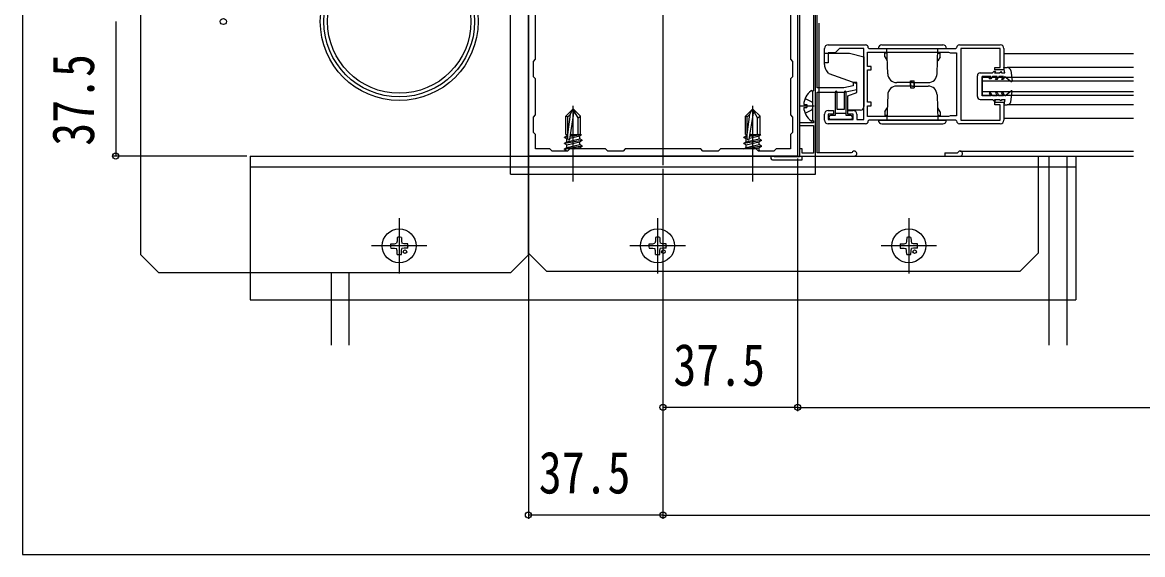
# Model space of a CAD drawing. Units: millimetres, scale not verified. Extents: x -700 to 700, y -1043 to 1037.
# Drawn here: x -700 to -387.9, y -1043.2 to -895 of the extents above; entities that cross this region are included whole.
import ezdxf
from ezdxf.enums import TextEntityAlignment as Align

# ---------------------------------------------------------------- set-up
doc = ezdxf.new("R2010")
doc.units = ezdxf.units.MM
doc.header["$LTSCALE"] = 6
for name, color, linetype in [('0-2_YKK_11', 7, 'Continuous'), ('0-3_YKK_12', 2, 'Continuous'), ('0-4_YKK_13', 4, 'Continuous'), ('0-5_YKK_D', 6, 'Continuous'), ('0-6_YKK_ZWAK', 7, 'Continuous')]:
    doc.layers.add(name, color=color, linetype=linetype)
doc.styles.add('ＭＳ ゴシック', font='')
doc.styles.get('ＭＳ ゴシック').set_extended_font_data('MS Gothic')

msp = doc.modelspace()

# ---------------------------------------------------------------- linework, layer by layer
at = {"layer": '0-2_YKK_11'}
for p, q in [((-475.5, -901.2), (-465.1, -901.2)), ((-464.3, -902), (-464.1, -902.2)), ((-438.9, -901.2), (-427.5, -901.2)), ((-476.5, -922.2), (-476.5, -920.5)), ((-465.1, -923.2), (-475.5, -923.2)), ((-427.5, -923.2), (-438.9, -923.2))]:
    msp.add_line(p, q, dxfattribs=at)
for points in [[(-559.001, -857.201), (-484.001, -857.201), (-484.001, -932.201), (-559.001, -932.201)], [(-464.5, -903.2), (-441.9, -903.2), (-441.66, -903.32), (-441.5, -903.4), (-439.7, -903.4), (-439.7, -921), (-441.5, -921), (-441.66, -921.08), (-441.9, -921.2), (-464.5, -921.2), (-464.5, -918.2), (-463.5, -918.2), (-463.5, -917.2), (-464.5, -917.2), (-464.5, -908.2), (-463.5, -908.2), (-463.5, -907.2), (-464.5, -907.2)]]:
    msp.add_lwpolyline(points, close=True, dxfattribs=at)
for points in [[(-478.501, -913.201), (-478.501, -863.101)], [(-479.601, -883.201), (-479.601, -914.001), (-479.801, -914.201), (-479.801, -922.201), (-479.601, -922.401), (-479.601, -922.901), (-483.501, -922.901), (-483.501, -923.701), (-479.601, -923.701), (-479.601, -931.401), (-482.701, -931.401), (-482.701, -930.201), (-483.501, -930.201), (-483.501, -932.401), (-490.472, -932.401), (-490.671, -932.326)], [(-547.501, -930.201), (-548.101, -930.801), (-552.401, -930.801), (-553.001, -930.201), (-557.001, -930.201), (-557.001, -926.201), (-557.601, -925.601), (-557.601, -921.301), (-557.001, -920.701), (-557.001, -910.701), (-557.601, -910.101), (-557.601, -905.801), (-557.001, -905.201), (-557.001, -884.201)], [(-486.001, -884.201), (-486.001, -905.201), (-485.401, -905.801), (-485.401, -910.101), (-486.001, -910.701), (-486.001, -920.701), (-485.401, -921.301), (-485.401, -925.601), (-486.001, -926.201), (-486.001, -930.201), (-490.001, -930.201), (-490.601, -930.801), (-494.901, -930.801), (-495.501, -930.201), (-505.501, -930.201), (-506.101, -930.801), (-510.401, -930.801), (-511.001, -930.201), (-532.001, -930.201), (-532.601, -930.801), (-536.901, -930.801), (-537.501, -930.201), (-547.501, -930.201)], [(-464.1, -902.2), (-439.9, -902.2), (-439.7, -902)], [(-467.5, -920.5), (-467.5, -922), (-465.5, -922), (-465.5, -902.2), (-472.3, -902.2), (-473.5, -903.4), (-475.5, -903.4), (-475.5, -906.2), (-476.5, -906.2), (-476.5, -902.2)], [(-426.5, -902.2), (-426.5, -908.2), (-429, -908.2), (-429, -907.5), (-427.5, -907.5), (-427.5, -902.2), (-438.5, -902.2), (-438.5, -922.2), (-427.5, -922.2), (-427.5, -917.9), (-429, -917.9), (-429, -917.2), (-426.5, -917.2), (-426.5, -922.2)], [(-468.807, -931.151), (-469.067, -931.301), (-478.501, -931.301), (-478.501, -914.401), (-471.001, -914.401), (-467.501, -913.601), (-467.501, -911.701), (-468.501, -911.701), (-468.501, -912.599), (-471.137, -913.201), (-478.501, -913.201)], [(-475.5, -919.5), (-474, -919.5), (-474, -920.5), (-475.5, -920.5), (-475.5, -922), (-468.5, -922), (-468.5, -920.5), (-470, -920.5), (-470, -919.5), (-468.5, -919.5)], [(-439.7, -922.4), (-439.9, -922.2), (-464.1, -922.2), (-464.3, -922.4)], [(-491.001, -933.201), (-482.701, -933.201), (-482.701, -932.201), (-468.201, -932.201)]]:
    msp.add_lwpolyline(points, dxfattribs=at)
for centre, radius, start, end in [((-475.5, -902.2), 1, 90.00004, 180.00002), ((-465.1, -902), 0.8, 359.99994, 89.99992), ((-438.9, -902), 0.8, 89.99919, 179.99917), ((-427.5, -902.2), 1, 0.00047, 90.00045), ((-475.5, -920.5), 1, 90.00001, 179.99999), ((-468.5, -920.5), 1, 0.00041, 90.00039), ((-475.5, -922.2), 1, 179.99998, 269.99996), ((-465.1, -922.4), 0.8, 270.00065, 0.00064), ((-438.9, -922.4), 0.8, 180.00044, 270.00042), ((-427.5, -922.2), 1, 270.00047, 0.00045), ((-491.001, -932.701), 0.5, 48.59037, 270), ((-468.201, -931.501), 0.7, 270.00001, 150)]:
    msp.add_arc(centre, radius, start, end, dxfattribs=at)
at = {"layer": '0-3_YKK_12'}
for p, q in [((-521.501, -296.7), (-521.501, -934.701)), ((-564.002, -937.201), (-564.002, -852.201)), ((-479.002, -937.201), (-479.002, -852.201)), ((-483.501, -857.702), (-483.501, -932.201)), ((-478.001, -913.201), (-478.001, -895.201)), ((-390.357, -903.7), (-426.5, -903.7)), ((-390.357, -907.5), (-425.576, -907.5)), ((-432.5, -911.2), (-390.357, -911.2)), ((-478.001, -931.301), (-478.001, -913.201)), ((-432.5, -914.2), (-390.357, -914.2)), ((-432.5, -915.2), (-390.357, -915.2)), ((-390.357, -917.9), (-425.576, -917.9)), ((-390.357, -921.7), (-426.5, -921.7)), ((-636.501, -932.201), (-417.001, -932.201)), ((-636.501, -932.201), (-636.501, -972.201)), ((-478.001, -932.201), (-390.357, -932.201)), ((-443.001, -931.301), (-439.567, -931.301)), ((-443.001, -931.301), (-443.001, -932.201)), ((-438.701, -930.801), (-390.357, -930.801)), ((-414.001, -932.201), (-414.001, -984.873)), ((-409.001, -932.201), (-409.001, -984.873)), ((-406.501, -932.201), (-406.501, -972.201)), ((-636.501, -935.201), (-406.501, -935.201)), ((-564.002, -937.201), (-479.002, -937.201)), ((-595.001, -949.466), (-595.001, -964.936)), ((-595.001, -951.466), (-595.001, -962.936)), ((-523.001, -949.466), (-523.001, -964.936)), ((-523.001, -951.466), (-523.001, -962.936)), ((-453.001, -949.466), (-453.001, -964.936)), ((-453.001, -951.466), (-453.001, -962.936)), ((-587.266, -957.201), (-602.736, -957.201)), ((-589.266, -957.201), (-600.736, -957.201)), ((-515.266, -957.201), (-530.736, -957.201)), ((-517.266, -957.201), (-528.736, -957.201)), ((-445.266, -957.201), (-460.736, -957.201)), ((-447.266, -957.201), (-458.736, -957.201)), ((-614.001, -964.701), (-614.001, -984.873)), ((-609.001, -964.701), (-609.001, -984.873)), ((-636.501, -972.201), (-406.501, -972.201))]:
    msp.add_line(p, q, dxfattribs=at)
msp.add_lwpolyline([(-432.5, -915.2), (-432.5, -910.2), (-390.357, -910.2)], dxfattribs=at)
for centre, radius, end in [((-439.567, -931.001), 0.3, 330), ((-438.701, -931.501), 0.7, 150)]:
    msp.add_arc(centre, radius, 270, end, dxfattribs=at)
at = {"layer": '0-4_YKK_13'}
for p, q in [((-667.001, -959.701), (-667.001, -829.701)), ((-559.001, -959.701), (-559.001, -829.701)), ((-460.5, -901.2), (-443.5, -901.2)), ((-476.5, -906.639), (-476.5, -903.5)), ((-465.5, -904.572), (-465.5, -918.4)), ((-461.5, -902.2), (-442.5, -902.2)), ((-459.118, -903.5), (-459.7, -903.5)), ((-459.7, -904.499), (-459.7, -903.5)), ((-459.7, -904.499), (-459.05, -905.625)), ((-458.881, -909.287), (-459.129, -902.2)), ((-445.119, -909.287), (-444.872, -902.2)), ((-444.3, -904.499), (-444.95, -905.625)), ((-444.882, -903.5), (-444.3, -903.5)), ((-444.3, -904.499), (-444.3, -903.5)), ((-475.3, -909.161), (-475.799, -908.568)), ((-475.3, -909.161), (-467.5, -912)), ((-452.5, -911.2), (-451.5, -911.2)), ((-452.5, -912.7), (-452.5, -911.2)), ((-451.5, -912.7), (-451.5, -911.2)), ((-433.907, -915.599), (-433.901, -909.799)), ((-433.101, -909), (-429.7, -909)), ((-432.607, -915.4), (-432.601, -910)), ((-430.162, -910), (-432.601, -910)), ((-430.566, -910.701), (-430.162, -910)), ((-430.105, -910.701), (-430.566, -910.701)), ((-429.7, -910), (-430.105, -910.701)), ((-429.7, -909), (-429.2, -908.5)), ((-428.362, -910), (-429.7, -910)), ((-429.2, -908.5), (-428.834, -908.5)), ((-428.834, -908.5), (-429.123, -909)), ((-429.123, -909), (-427.7, -909)), ((-428.882, -910.9), (-428.362, -910)), ((-428.42, -910.9), (-428.882, -910.9)), ((-428.42, -910.9), (-427.9, -910)), ((-426.662, -910), (-427.9, -910)), ((-427.7, -909), (-427.401, -908.701)), ((-427.2, -909), (-426.2, -909)), ((-426.662, -910), (-427.182, -910.9)), ((-426.72, -910.9), (-427.182, -910.9)), ((-426.2, -910), (-426.72, -910.9)), ((-426.2, -910), (-424.443, -911.369)), ((-424.584, -908.368), (-424.201, -911.233)), ((-479.801, -914.226), (-479.801, -922.177)), ((-473.501, -914.372), (-473.501, -920.9)), ((-473.001, -919.2), (-473.001, -914.35)), ((-471.001, -914.334), (-471.001, -919.2)), ((-470.501, -920.9), (-470.501, -914.35)), ((-452, -911.7), (-456.383, -911.7)), ((-452, -912.7), (-456.383, -912.7)), ((-452.5, -911.7), (-452.5, -913.2)), ((-452.5, -913.2), (-451.5, -913.2)), ((-452, -911.7), (-447.618, -911.7)), ((-452, -912.7), (-447.618, -912.7)), ((-451.5, -911.7), (-451.5, -913.2)), ((-428.882, -914.5), (-428.362, -915.4)), ((-428.42, -914.5), (-428.882, -914.5)), ((-428.42, -914.5), (-427.9, -915.4)), ((-426.72, -914.5), (-427.182, -914.5)), ((-426.662, -915.4), (-427.182, -914.5)), ((-426.2, -915.4), (-426.72, -914.5)), ((-426.2, -915.4), (-424.443, -914.032)), ((-424.584, -917.033), (-424.201, -914.167)), ((-470, -919.4), (-470, -915.41)), ((-458.881, -915.113), (-459.129, -922.2)), ((-445.119, -915.113), (-444.872, -922.2)), ((-433.107, -916.4), (-429.7, -916.4)), ((-430.162, -915.4), (-432.607, -915.4)), ((-430.566, -914.7), (-430.162, -915.4)), ((-430.105, -914.7), (-430.566, -914.7)), ((-429.7, -915.4), (-430.105, -914.7)), ((-428.362, -915.4), (-429.7, -915.4)), ((-429.7, -916.4), (-429.2, -916.9)), ((-429.2, -916.9), (-428.834, -916.9)), ((-428.834, -916.9), (-429.123, -916.4)), ((-429.123, -916.4), (-427.7, -916.4)), ((-426.662, -915.4), (-427.9, -915.4)), ((-427.7, -916.4), (-427.401, -916.7)), ((-427.2, -916.4), (-426.2, -916.4)), ((-546.676, -919.201), (-548.551, -921.076)), ((-548.051, -926.201), (-547.295, -920.527)), ((-547.466, -927.454), (-546.212, -919.703)), ((-547.295, -920.527), (-546.676, -919.201)), ((-546.326, -919.201), (-546.676, -919.201)), ((-546.501, -939.301), (-546.501, -918.2)), ((-545.151, -921.54), (-546.501, -919.201)), ((-546.326, -919.201), (-544.451, -921.076)), ((-496.676, -919.201), (-498.551, -921.076)), ((-498.051, -926.201), (-497.295, -920.527)), ((-497.466, -927.454), (-496.212, -919.703)), ((-497.295, -920.527), (-496.676, -919.201)), ((-496.326, -919.201), (-496.676, -919.201)), ((-496.501, -939.301), (-496.501, -918.2)), ((-495.151, -921.54), (-496.501, -919.201)), ((-496.326, -919.201), (-494.451, -921.076)), ((-483.301, -918.201), (-479.401, -918.201)), ((-482.284, -918.626), (-481.401, -918.626)), ((-481.878, -920.276), (-480.013, -919.346)), ((-480.013, -919.346), (-479.801, -918.948)), ((-473.501, -920.2), (-470.501, -920.2)), ((-471.001, -919.2), (-473.001, -919.2)), ((-466.5, -919.4), (-470, -919.4)), ((-459.7, -919.902), (-459.05, -918.776)), ((-459.7, -919.902), (-459.7, -920.9)), ((-444.3, -919.902), (-444.95, -918.776)), ((-444.3, -919.902), (-444.3, -920.9)), ((-548.551, -926.201), (-548.551, -921.076)), ((-548.051, -921.283), (-548.551, -921.076)), ((-544.451, -926.201), (-544.451, -921.076)), ((-498.551, -926.201), (-498.551, -921.076)), ((-498.051, -921.283), (-498.551, -921.076)), ((-494.451, -926.201), (-494.451, -921.076)), ((-475.201, -921.6), (-475.201, -921.3)), ((-473.501, -920.9), (-474.801, -920.9)), ((-469.201, -922), (-474.801, -922)), ((-469.201, -920.9), (-470.501, -920.9)), ((-468.8, -921.3), (-468.8, -921.6)), ((-461.5, -922.2), (-442.5, -922.2)), ((-460.5, -923.2), (-443.5, -923.2)), ((-459.118, -920.9), (-459.7, -920.9)), ((-444.882, -920.9), (-444.3, -920.9)), ((-548.973, -926.905), (-548.326, -926.531)), ((-548.973, -926.905), (-548.051, -926.697)), ((-548.973, -927.022), (-548.051, -926.814)), ((-548.973, -927.022), (-548.973, -926.905)), ((-548.973, -927.022), (-548.326, -927.396)), ((-548.551, -926.201), (-548.051, -926.201)), ((-548.326, -926.201), (-548.326, -926.531)), ((-548.326, -926.531), (-548.051, -926.469)), ((-547.424, -927.193), (-544.677, -926.572)), ((-544.191, -926.225), (-547.353, -926.752)), ((-544.752, -926.201), (-547.333, -926.631)), ((-546.866, -926.201), (-547.279, -926.295)), ((-547.264, -926.201), (-544.451, -926.201)), ((-544.19, -926.291), (-544.677, -926.572)), ((-544.677, -927.355), (-544.677, -926.572)), ((-544.19, -926.225), (-544.451, -926.201)), ((-544.191, -926.225), (-544.19, -926.225)), ((-544.19, -926.225), (-544.19, -926.291)), ((-498.973, -926.905), (-498.326, -926.531)), ((-498.973, -926.905), (-498.051, -926.697)), ((-498.973, -927.022), (-498.051, -926.814)), ((-498.973, -927.022), (-498.973, -926.905)), ((-498.973, -927.022), (-498.326, -927.396)), ((-498.551, -926.201), (-498.051, -926.201)), ((-498.326, -926.201), (-498.326, -926.531)), ((-498.326, -926.531), (-498.051, -926.469)), ((-497.424, -927.193), (-494.677, -926.572)), ((-494.191, -926.225), (-497.353, -926.752)), ((-494.752, -926.201), (-497.333, -926.631)), ((-496.866, -926.201), (-497.279, -926.295)), ((-497.264, -926.201), (-494.451, -926.201)), ((-494.19, -926.291), (-494.677, -926.572)), ((-494.677, -927.355), (-494.677, -926.572)), ((-494.19, -926.225), (-494.451, -926.201)), ((-494.191, -926.225), (-494.19, -926.225)), ((-494.19, -926.225), (-494.19, -926.291)), ((-548.973, -928.553), (-544.029, -927.729)), ((-544.029, -927.846), (-548.973, -928.67)), ((-548.973, -928.553), (-548.326, -928.179)), ((-548.973, -928.67), (-548.973, -928.553)), ((-548.973, -928.67), (-548.326, -929.044)), ((-548.973, -930.2), (-544.029, -929.377)), ((-544.029, -929.494), (-548.973, -930.318)), ((-548.973, -930.2), (-548.326, -929.827)), ((-548.326, -927.396), (-548.051, -927.334)), ((-548.326, -928.179), (-544.677, -927.355)), ((-548.326, -928.179), (-548.326, -927.396)), ((-548.326, -929.044), (-544.677, -928.22)), ((-548.326, -929.827), (-544.677, -929.003)), ((-548.326, -929.827), (-548.326, -929.044)), ((-546.153, -930.201), (-544.677, -929.868)), ((-544.029, -927.729), (-544.677, -927.355)), ((-544.029, -927.846), (-544.677, -928.22)), ((-544.677, -929.003), (-544.677, -928.22)), ((-544.029, -929.377), (-544.677, -929.003)), ((-544.029, -929.494), (-544.677, -929.868)), ((-544.677, -930.201), (-544.677, -929.868)), ((-544.029, -927.846), (-544.029, -927.729)), ((-544.029, -929.494), (-544.029, -929.377)), ((-498.973, -928.553), (-494.029, -927.729)), ((-494.029, -927.846), (-498.973, -928.67)), ((-498.973, -928.553), (-498.326, -928.179)), ((-498.973, -928.67), (-498.973, -928.553)), ((-498.973, -928.67), (-498.326, -929.044)), ((-498.973, -930.2), (-494.029, -929.377)), ((-498.973, -930.2), (-498.326, -929.827)), ((-498.326, -927.396), (-498.051, -927.334)), ((-498.326, -928.179), (-494.677, -927.355)), ((-498.326, -928.179), (-498.326, -927.396)), ((-498.326, -929.044), (-494.677, -928.22)), ((-498.326, -929.827), (-494.677, -929.003)), ((-498.326, -929.827), (-498.326, -929.044)), ((-494.029, -929.494), (-498.272, -930.201)), ((-496.153, -930.201), (-494.677, -929.868)), ((-494.029, -927.729), (-494.677, -927.355)), ((-494.029, -927.846), (-494.677, -928.22)), ((-494.677, -929.003), (-494.677, -928.22)), ((-494.029, -929.377), (-494.677, -929.003)), ((-494.029, -929.494), (-494.677, -929.868)), ((-494.677, -930.651), (-494.677, -929.868)), ((-494.029, -927.846), (-494.029, -927.729)), ((-494.029, -929.494), (-494.029, -929.377)), ((-559.001, -932.201), (-417.001, -932.201)), ((-559.001, -932.201), (-559.001, -959.201)), ((-548.973, -930.318), (-548.973, -930.2)), ((-548.973, -930.318), (-548.326, -930.692)), ((-548.326, -930.692), (-547.895, -930.595)), ((-548.326, -930.801), (-548.326, -930.692)), ((-498.973, -930.201), (-498.973, -930.2)), ((-494.982, -930.72), (-494.677, -930.651)), ((-494.416, -930.801), (-494.677, -930.651)), ((-417.001, -932.201), (-417.001, -959.201)), ((-595.594, -954.824), (-595.613, -955.863)), ((-594.408, -954.824), (-594.39, -955.863)), ((-523.594, -954.824), (-523.613, -955.863)), ((-522.408, -954.824), (-522.39, -955.863)), ((-453.594, -954.824), (-453.613, -955.863)), ((-452.408, -954.824), (-452.39, -955.863)), ((-597.378, -956.608), (-596.34, -956.59)), ((-597.374, -957.795), (-596.34, -957.813)), ((-596.34, -956.59), (-595.731, -956.472)), ((-596.34, -957.813), (-595.731, -957.931)), ((-595.613, -955.863), (-595.731, -956.472)), ((-595.613, -958.54), (-595.731, -957.931)), ((-594.39, -955.863), (-594.272, -956.472)), ((-594.39, -958.54), (-594.272, -957.931)), ((-593.663, -956.59), (-594.272, -956.472)), ((-593.663, -957.813), (-594.272, -957.931)), ((-592.624, -956.608), (-593.663, -956.59)), ((-592.624, -957.794), (-593.663, -957.813)), ((-525.378, -956.608), (-524.34, -956.59)), ((-525.374, -957.795), (-524.34, -957.813)), ((-524.34, -956.59), (-523.731, -956.472)), ((-524.34, -957.813), (-523.731, -957.931)), ((-523.613, -955.863), (-523.731, -956.472)), ((-523.613, -958.54), (-523.731, -957.931)), ((-522.39, -955.863), (-522.272, -956.472)), ((-522.39, -958.54), (-522.272, -957.931)), ((-521.663, -956.59), (-522.272, -956.472)), ((-521.663, -957.813), (-522.272, -957.931)), ((-520.624, -956.608), (-521.663, -956.59)), ((-520.624, -957.794), (-521.663, -957.813)), ((-455.378, -956.608), (-454.34, -956.59)), ((-455.374, -957.795), (-454.34, -957.813)), ((-454.34, -956.59), (-453.731, -956.472)), ((-454.34, -957.813), (-453.731, -957.931)), ((-453.613, -955.863), (-453.731, -956.472)), ((-453.613, -958.54), (-453.731, -957.931)), ((-452.39, -955.863), (-452.272, -956.472)), ((-452.39, -958.54), (-452.272, -957.931)), ((-451.663, -956.59), (-452.272, -956.472)), ((-451.663, -957.813), (-452.272, -957.931)), ((-450.624, -956.608), (-451.663, -956.59)), ((-450.624, -957.794), (-451.663, -957.813)), ((-667.001, -959.701), (-662.001, -964.701)), ((-595.594, -959.578), (-595.613, -958.54)), ((-594.408, -959.578), (-594.39, -958.54)), ((-559.001, -959.701), (-564.001, -964.701)), ((-554.001, -964.201), (-559.001, -959.201)), ((-523.594, -959.578), (-523.613, -958.54)), ((-522.408, -959.578), (-522.39, -958.54)), ((-453.594, -959.578), (-453.613, -958.54)), ((-452.408, -959.578), (-452.39, -958.54)), ((-417.001, -959.201), (-422.001, -964.201)), ((-554.001, -964.201), (-422.001, -964.201)), ((-564.001, -964.701), (-662.001, -964.701))]:
    msp.add_line(p, q, dxfattribs=at)
for points in [[(-476.5, -903.5), (-469.5, -903.5), (-465.5, -904.572)], [(-426.2, -909), (-426.5, -907.5), (-425.576, -907.5)], [(-427.2, -909.001), (-427.2, -908.701), (-427.401, -908.701)], [(-470, -915.41), (-467.5, -914.5), (-467.5, -912)], [(-481.878, -916.126), (-480.013, -917.056), (-479.801, -917.454)], [(-427.2, -916.4), (-427.2, -916.7), (-427.401, -916.7)], [(-426.2, -916.4), (-426.5, -917.9), (-425.576, -917.9)], [(-548.051, -927.407), (-548.051, -921.283), (-547.295, -920.527)], [(-498.051, -927.407), (-498.051, -921.283), (-497.295, -920.527)], [(-482.284, -917.776), (-481.401, -917.776), (-481.401, -918.626)], [(-545.151, -926.201), (-545.151, -921.54), (-544.451, -921.076)], [(-495.151, -926.201), (-495.151, -921.54), (-494.451, -921.076)]]:
    msp.add_lwpolyline(points, dxfattribs=at)
for centre, radius in [((-595.001, -894.701), 22), ((-595.001, -894.701), 21), ((-595.001, -894.701), 20), ((-595.001, -957.201), 4.735), ((-523.001, -957.201), 4.735), ((-453.001, -957.201), 4.735), ((-593.375, -958.828), 0.5), ((-521.375, -958.828), 0.5), ((-451.375, -958.828), 0.5)]:
    msp.add_circle(centre, radius, dxfattribs=at)
for centre, radius, start, end in [((-460.5, -902.2), 1, 90, 180), ((-443.5, -902.2), 1, 0, 90), ((-473.5, -906.639), 3, 180, 220), ((-425.576, -908.5), 1, 7.60389, 90.00087), ((-456.383, -909.2), 2.5, 182, 270), ((-447.618, -909.2), 2.5, 270, 358), ((-433.101, -909.8), 0.8, 90, 179.94065), ((-424.35, -911.251), 0.15, 232.09538, 6.54312), ((-477.001, -918.201), 5.3, 127.71409, 175.40059), ((-480.076, -914.226), 0.274, 0, 127.71409), ((-473.251, -914.35), 0.251, 0, 179.9965), ((-470.751, -914.35), 0.25, 0, 179.9965), ((-456.383, -915.2), 2.5, 90, 178), ((-447.618, -915.2), 2.5, 2, 90), ((-424.35, -914.15), 0.15, 353.45688, 127.90462), ((-433.107, -915.6), 0.8, 179.94065, 270), ((-425.576, -916.9), 1, 269.99913, 352.39611), ((-477.001, -918.201), 5.3, 184.59941, 232.28591), ((-466.5, -918.4), 1, 270, 0), ((-480.076, -922.177), 0.274, 232.28591, 0), ((-474.801, -921.3), 0.4, 90, 180), ((-474.801, -921.6), 0.4, 180, 270), ((-469.201, -921.3), 0.4, 0.00218, 90), ((-469.201, -921.6), 0.4, 270, 0.00218), ((-460.5, -922.2), 1, 180, 270), ((-443.5, -922.2), 1, 270, 0), ((-547.757, -927.407), 0.294, 180, 270), ((-547.757, -927.407), 0.294, 270, 350.8071), ((-497.757, -927.407), 0.294, 180, 270), ((-497.757, -927.407), 0.294, 270, 350.8071), ((-595.001, -957.201), 2.45, 75.9892, 104.0108), ((-523.001, -957.201), 2.45, 75.9892, 104.0108), ((-453.001, -957.201), 2.45, 75.9892, 104.0108), ((-595.001, -957.201), 2.45, 165.9892, 194.0108), ((-595.001, -957.201), 2.45, 345.9892, 14.0108), ((-523.001, -957.201), 2.45, 165.9892, 194.0108), ((-523.001, -957.201), 2.45, 345.9892, 14.0108), ((-453.001, -957.201), 2.45, 165.9892, 194.0108), ((-453.001, -957.201), 2.45, 345.9892, 14.0108), ((-595.001, -957.201), 2.45, 255.9892, 284.0108), ((-523.001, -957.201), 2.45, 255.9892, 284.0108), ((-453.001, -957.201), 2.45, 255.9892, 284.0108)]:
    msp.add_arc(centre, radius, start, end, dxfattribs=at)
at = {"layer": '0-5_YKK_D'}
for p, q in [((-559.001, -865.201), (-559.001, -1033.201)), ((-674.001, -894.701), (-674.001, -932.201)), ((-637.501, -932.201), (-675.001, -932.201)), ((-484.001, -932.901), (-484.001, -1003.201)), ((-484.001, -932.901), (-484.001, -1003.201)), ((-521.501, -935.701), (-521.501, -1033.201)), ((-521.501, -935.701), (-521.501, -1003.201)), ((-521.501, -935.701), (-521.501, -1033.201)), ((-484.001, -1002.201), (-521.501, -1002.201)), ((-484.001, -1002.201), (190.999, -1002.201)), ((-521.501, -1032.201), (-559.001, -1032.201)), ((-521.501, -1032.201), (228.499, -1032.201))]:
    msp.add_line(p, q, dxfattribs=at)
for centre in [(-644.001, -894.701), (-674.001, -932.201), (-521.501, -1002.201), (-484.001, -1002.201), (-484.001, -1002.201), (-559.001, -1032.201), (-521.501, -1032.201), (-521.501, -1032.201)]:
    msp.add_circle(centre, 0.85, dxfattribs=at)
at = {"layer": '0-6_YKK_ZWAK'}
msp.add_line((-700, 996.8), (-700, -1043.2), dxfattribs=at)
msp.add_lwpolyline([(-700, -1043.2), (700, -1043.2), (700, 996.8)], dxfattribs=at)

# ---------------------------------------------------------------- texts
at = {"layer": '0-5_YKK_D', "style": 'ＭＳ ゴシック', "width": 0.8}
msp.add_text('37.5', height=11.73, rotation=90, dxfattribs=at).set_placement((-676.501, -929.306), align=Align.BOTTOM_LEFT)
for p in [(-518.606, -999.701), (-556.106, -1029.701)]:
    msp.add_text('37.5', height=11.73, dxfattribs=at).set_placement(p, align=Align.BOTTOM_LEFT)

doc.saveas('drawing.dxf')
